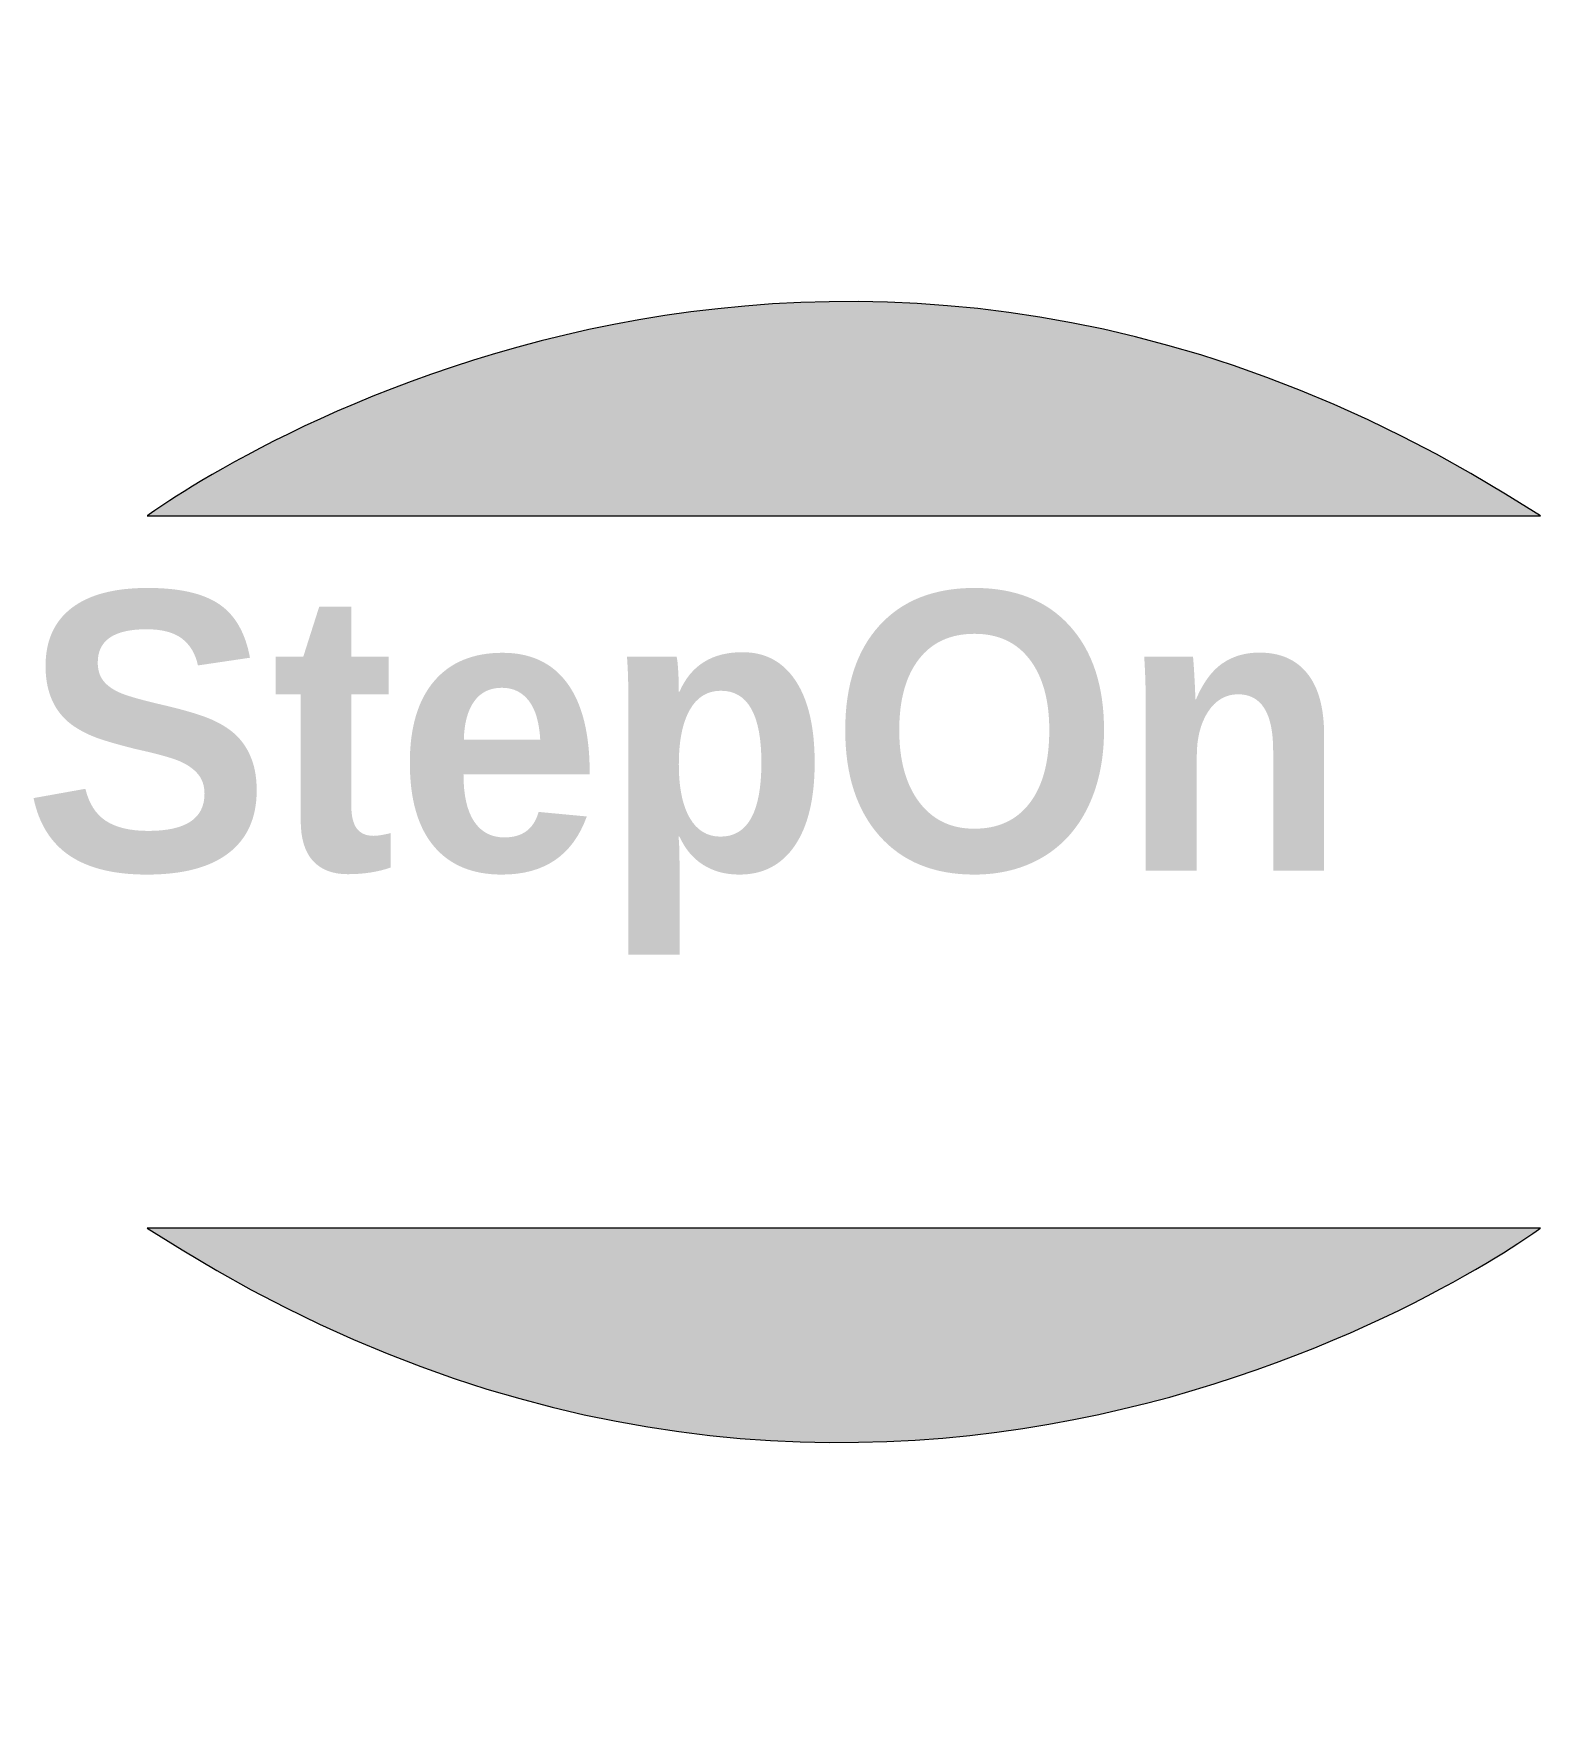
# Model space of a CAD drawing. Header units: inches. Extents: x 225 to 446, y 293 to 538.
import ezdxf

# ---------------------------------------------------------------- set-up
doc = ezdxf.new("R2010")
doc.units = ezdxf.units.IN
doc.header["$MEASUREMENT"] = 0
doc.layers.add('Layer 1', color=7, linetype='Continuous')

msp = doc.modelspace()

# ---------------------------------------------------------------- hatches: boundary and pattern name
at = {"layer": 'Layer 1', "true_color": 0x0000ff}
h = msp.add_hatch(color=5, dxfattribs=at)
h.dxf.hatch_style = 2
edge = h.paths.add_edge_path()
edge.add_spline(control_points=[(242.1, 467.52), (242.1, 467.52), (337.17, 538.18), (446.18, 467.52), (446.18, 467.52), (242.1, 467.52), (242.1, 467.52)], knot_values=[0, 0, 0, 0, 1, 1, 1, 2, 2, 2, 2], degree=3, periodic=1)
h = msp.add_hatch(color=5, dxfattribs=at)
h.dxf.hatch_style = 2
edge = h.paths.add_edge_path()
edge.add_spline(control_points=[(446.18, 363.21), (446.18, 363.21), (351.12, 292.55), (242.1, 363.21), (242.1, 363.21), (446.18, 363.21), (446.18, 363.21)], knot_values=[0, 0, 0, 0, 1, 1, 1, 2, 2, 2, 2], degree=3, periodic=1)

# ---------------------------------------------------------------- linework, layer by layer
at = {"layer": 'Layer 1', "lineweight": 0}
for points in [[(242.1, 467.52), (242.1, 467.52), (337.17, 538.18), (446.18, 467.52), (446.18, 467.52), (242.1, 467.52), (242.1, 467.52)], [(446.18, 363.21), (446.18, 363.21), (351.12, 292.55), (242.1, 363.21), (242.1, 363.21), (446.18, 363.21), (446.18, 363.21)]]:
    msp.add_open_spline(points, degree=3, knots=[0, 0, 0, 0, 1, 1, 1, 2, 2, 2, 2], dxfattribs=at)

# ---------------------------------------------------------------- texts
at = {"layer": 'Layer 1', "color": 7, "true_color": 0xffffff, "insert": (223.88, 403.26), "char_height": 40.8, "attachment_point": 7}
msp.add_mtext('\\fRockwell Extra|b1|i0|c0|p34;\\W1;Step\\C1;\\c255;On', dxfattribs=at)

doc.saveas('drawing.dxf')
